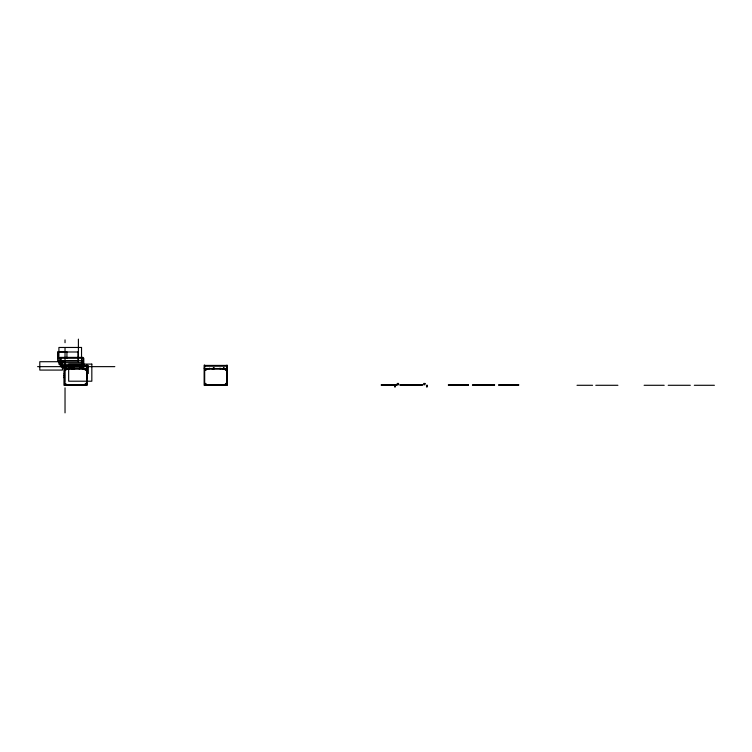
<?xml version="1.0" encoding="UTF-8"?>
<svg xmlns="http://www.w3.org/2000/svg" width="752" height="752" viewBox="0 0 752 752"><rect width="100%" height="100%" fill="white"/><g stroke="black" fill="none" stroke-linecap="round" stroke-linejoin="round"><path stroke-width="1.13" d="M460.873 384.751L460.873 385.287L460.873 384.751M506.162 384.751L506.162 385.287L506.162 384.751M69.024 368.753C68.131 368.565 70.453 368.245 69.776 368.301M73.047 368.734C73.113 368.602 73.593 367.719 73.95 368.536M84.149 368.461L83.481 367.907L83.171 368.809M209.178 368.574L209.855 368.405M213.192 368.123C212.572 369.777 214.17 366.29 214 368.818M219.396 368.621L219.96 368.245M223.457 368.847L223.306 368.33L224.199 368.8M71.036 368.856L73.461 368.837M79.449 368.292L79.186 368.856L80.088 368.424M84.506 368.837L85.512 368.837M73.978 368.254L72.991 368.292M83.416 367.935C81.836 366.685 83.5 367.925 84.177 368.837M214.066 368.602L214.066 368.123L213.305 368.734M224.237 368.734L223.57 367.925M83.566 368.019L83.19 368.668L83.218 368.123M209.159 368.753L209.611 368.236M224.293 368.602L224.256 368.151M221.99 368.865L222.46 368.489M84.074 368.762L83.237 368.236M79.251 368.621L80.126 368.48M84.074 368.63L83.152 368.395M213.211 368.236C213.841 367.324 214.395 369.307 214.123 368.254M81.977 368.536L82.494 368.659M73.132 368.01L73.969 368.358M69.193 368.339L69.889 368.527M211.961 368.762L212.797 368.865M71.872 368.715L72.427 368.696M82.541 368.536L82.015 368.602L82.786 368.677M212.073 368.546L212.534 368.546M222.254 368.677L222.799 368.743M223.57 368.066L224.068 368.085M79.562 368.245L80.013 368.339M72.512 368.762L72.126 368.837M64.531 365.425L88.294 365.481L88.294 373.565M204.676 365.425L226.775 365.425M64.531 365.566L86.621 365.566M204.676 365.566L226.775 365.566M64.531 366.092L86.621 366.092M204.676 366.092L226.775 366.092M37.6 366.638L91.265 366.638M91.753 366.638L114.821 366.638M63.995 368.198L64.54 368.198M86.621 368.198L87.166 368.198M204.14 368.198L204.685 368.198M226.766 368.198L227.311 368.198M64.531 368.536L86.621 368.536M204.676 368.536L226.775 368.536M64.531 369.063L86.621 369.063M204.676 369.063L226.775 369.063M64.531 370.369L65.838 370.369L65.838 369.063M86.621 370.369L85.324 370.369L85.324 369.063M204.676 370.369L205.982 370.369L205.982 369.063M226.775 370.369L225.468 370.369L225.468 369.063M63.995 373.923L64.531 373.923M86.621 373.923L87.157 373.923M226.775 373.923L227.311 373.923M63.995 375.558L64.531 375.558M86.621 375.558L87.157 375.558M226.775 375.558L227.311 375.558M63.995 375.699L64.531 375.699M86.621 375.699L87.157 375.699M226.775 375.699L227.311 375.699M63.995 377.1L64.531 377.1M86.621 377.1L87.157 377.1M226.775 377.1L227.311 377.1M63.995 377.701L64.54 377.711M86.621 377.711L87.166 377.701M226.766 377.701L227.311 377.711M64.531 383.454L65.838 383.454L65.838 384.751M86.621 383.454L85.324 383.454L85.324 384.751M204.676 383.454L205.982 383.454L205.982 384.751M226.775 383.454L225.468 383.454L225.468 384.751M64.531 384.751L86.621 384.751M204.676 384.751L226.775 384.751M400.064 384.921L422.154 384.921M577.01 385.287L592.567 385.287M595.8 385.287L617.9 385.287M644.116 385.287L664.195 385.287M668.208 385.287L690.308 385.287M694.322 385.287L714.4 385.287M394.65 386.519L395.279 386.519M426.544 386.519L427.183 386.519M220.129 368.32L220.336 368.856L220.214 368.395M73.978 368.395L74.805 368.837M515.675 384.751L515.675 385.297M509.95 384.751L509.95 385.287M508.314 384.751L508.314 385.287M508.173 384.751L508.173 385.287M506.773 384.751L506.773 385.287M506.124 384.751L506.124 385.287M460.262 384.751L460.262 385.287M458.87 384.751L458.87 385.287M458.72 384.751L458.72 385.287M457.084 384.751L457.084 385.287M451.36 384.751L451.36 385.297M419.005 384.751L418.958 385.287M403.213 384.751L403.26 385.287M395.279 385.287L395.279 386.96L394.65 386.96L394.65 385.287M223.57 368.536L223.57 369.063M223.504 368.536L223.504 369.063M207.947 368.536L207.881 369.063M83.359 368.536L83.425 369.063M78.396 339.133L78.396 361.759M67.802 368.536L67.802 369.063M67.727 368.536L67.727 369.063M66.928 358.272L66.928 351.833L58.064 351.833L58.064 358.272L83.801 358.253L83.801 367.004L61.185 367.004L61.185 358.253M65.668 365.481L65.668 369.025M65.029 339.866L65.029 342.705M65.029 348.232L65.029 382.223M65.029 387.844L65.029 412.867M63.29 362.276C64.578 363.874 64.202 360.603 63.3 362.21M70.453 367.549C71.816 369.091 71.28 365.876 70.453 367.512M71.788 367.549C73.057 369.138 72.709 365.848 71.797 367.512M81.16 367.549C82.447 369.129 82.081 365.839 81.169 367.512M81.536 347.462L58.91 347.462L58.91 364.194L81.536 364.194L81.536 347.462M78.048 351.992L57.631 351.992L57.631 360.781L78.048 360.781L78.048 351.992M82.842 357.388L60.226 357.388L60.226 365.754L82.842 365.754L82.842 357.388M81.902 360.678L59.276 360.678L59.276 362.351L81.902 362.351L81.902 360.678M62.425 361.712L39.8 361.712L39.8 370.078L62.425 370.078L62.425 361.712M91.829 364.1L68.667 364.1L68.667 381.208L91.829 381.208L91.829 364.1M64.531 365.209L63.995 365.209L63.995 385.287L87.157 385.287L87.157 365.209L86.621 365.209L86.621 385.381L64.531 385.381L64.531 365.209M204.676 365.209L204.14 365.209L204.14 385.287L227.311 385.287L227.311 365.209L226.775 365.209L226.775 385.381L204.676 385.381L204.676 365.209M398.541 383.454L397.235 383.454L397.235 384.751L398.541 384.751L398.541 383.454M424.974 383.454L423.667 383.454L423.667 384.751L424.974 384.751L424.974 383.454M396.83 384.751L381.264 384.751L381.264 385.287L396.83 385.287L396.83 384.751M422.154 384.751L400.064 384.751L400.064 385.287L422.154 385.287L422.154 384.751M468.458 384.751L448.38 384.751L448.38 385.287L468.458 385.287L468.458 384.751M494.562 384.751L472.472 384.751L472.472 385.287L494.562 385.287L494.562 384.751M518.664 384.751L498.585 384.751L498.585 385.287L518.664 385.287L518.664 384.751M427.183 385.287L426.544 385.287L426.544 386.96L427.183 386.96L427.183 385.287"/></g></svg>
